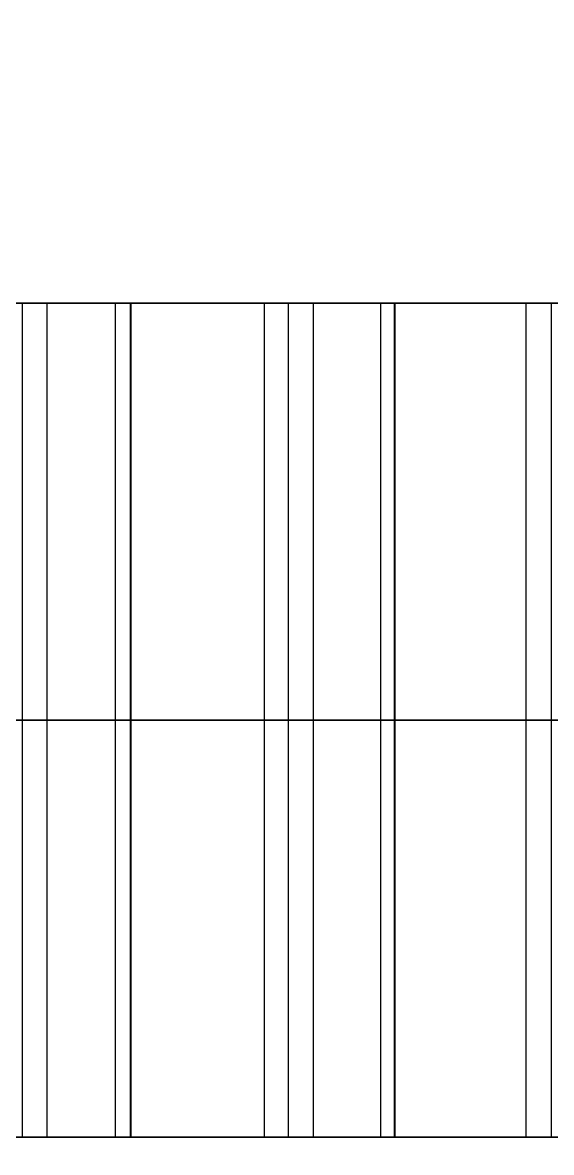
# Model space of a CAD drawing. Extents: x -60 to 60, y 140 to 264.
# Drawn here: x 14.34 to 18.15, y 194.39 to 202.52 of the extents above; entities that cross this region are included whole.
import ezdxf

# ---------------------------------------------------------------- set-up
doc = ezdxf.new("R2010")
doc.units = 0
doc.layers.add('Cut051011', color=7, linetype='CONTINUOUS')

msp = doc.modelspace()

# ---------------------------------------------------------------- linework, layer by layer
at = {"layer": 'Cut051011'}
for p, q in [((14.3404, 197.5, 544.926), (14.3404, 200.5, 544.926)), ((14.3404, 197.5, 544.926), (14.3404, 200.5, 544.926)), ((14.3404, 197.5, 655.074), (14.3404, 200.5, 655.074)), ((14.3404, 197.5, 655.074), (14.3404, 200.5, 655.074)), ((14.5179, 197.5, 544.837), (14.5179, 200.5, 544.837)), ((14.5179, 197.5, 544.837), (14.5179, 200.5, 544.837)), ((14.5179, 197.5, 655.163), (14.5179, 200.5, 655.163)), ((14.5179, 197.5, 655.163), (14.5179, 200.5, 655.163)), ((15.0088, 197.5, 544.968), (15.0088, 200.5, 544.968)), ((15.0088, 197.5, 544.968), (15.0088, 200.5, 544.968)), ((15.0088, 197.5, 655.032), (15.0088, 200.5, 655.032)), ((15.0088, 197.5, 655.032), (15.0088, 200.5, 655.032)), ((15.1177, 197.5, 545.134), (15.1177, 200.5, 545.134)), ((15.1177, 197.5, 545.134), (15.1177, 200.5, 545.134)), ((15.1177, 197.5, 654.866), (15.1177, 200.5, 654.866)), ((15.1177, 197.5, 654.866), (15.1177, 200.5, 654.866)), ((15.1225, 197.5, 545.452), (15.1225, 200.5, 545.452)), ((15.1225, 197.5, 545.452), (15.1225, 200.5, 545.452)), ((15.1225, 197.5, 654.548), (15.1225, 200.5, 654.548)), ((15.1225, 197.5, 654.548), (15.1225, 200.5, 654.548)), ((16.0816, 197.5, 545.727), (16.0816, 200.5, 545.727)), ((16.0816, 197.5, 545.727), (16.0816, 200.5, 545.727)), ((16.0816, 197.5, 654.273), (16.0816, 200.5, 654.273)), ((16.0816, 197.5, 654.273), (16.0816, 200.5, 654.273)), ((16.2537, 197.5, 545.46), (16.2537, 200.5, 545.46)), ((16.2537, 197.5, 545.46), (16.2537, 200.5, 545.46)), ((16.2537, 197.5, 654.54), (16.2537, 200.5, 654.54)), ((16.2537, 197.5, 654.54), (16.2537, 200.5, 654.54)), ((16.4343, 197.5, 545.377), (16.4343, 200.5, 545.377)), ((16.4343, 197.5, 545.377), (16.4343, 200.5, 545.377)), ((16.4343, 197.5, 654.623), (16.4343, 200.5, 654.623)), ((16.4343, 197.5, 654.623), (16.4343, 200.5, 654.623)), ((16.9202, 197.5, 545.525), (16.9202, 200.5, 545.525)), ((16.9202, 197.5, 545.525), (16.9202, 200.5, 545.525)), ((16.9202, 197.5, 654.475), (16.9202, 200.5, 654.475)), ((16.9202, 197.5, 654.475), (16.9202, 200.5, 654.475)), ((17.017, 197.5, 546.013), (17.017, 200.5, 546.013)), ((17.017, 197.5, 546.013), (17.017, 200.5, 546.013)), ((17.017, 197.5, 653.987), (17.017, 200.5, 653.987)), ((17.017, 197.5, 653.987), (17.017, 200.5, 653.987)), ((17.0233, 197.5, 545.695), (17.0233, 200.5, 545.695)), ((17.0233, 197.5, 545.695), (17.0233, 200.5, 545.695)), ((17.0233, 197.5, 654.305), (17.0233, 200.5, 654.305)), ((17.0233, 197.5, 654.305), (17.0233, 200.5, 654.305)), ((17.9659, 197.5, 546.321), (17.9659, 200.5, 546.321)), ((17.9659, 197.5, 546.321), (17.9659, 200.5, 546.321)), ((17.9659, 197.5, 653.679), (17.9659, 200.5, 653.679)), ((17.9659, 197.5, 653.679), (17.9659, 200.5, 653.679)), ((18.1473, 197.5, 546.061), (18.1473, 200.5, 546.061)), ((18.1473, 197.5, 546.061), (18.1473, 200.5, 546.061)), ((18.1473, 197.5, 653.939), (18.1473, 200.5, 653.939)), ((18.1473, 197.5, 653.939), (18.1473, 200.5, 653.939)), ((14.3404, 194.5, 544.926), (14.3404, 197.5, 544.926)), ((14.3404, 194.5, 544.926), (14.3404, 197.5, 544.926)), ((14.3404, 194.5, 655.074), (14.3404, 197.5, 655.074)), ((14.3404, 194.5, 655.074), (14.3404, 197.5, 655.074)), ((14.5179, 194.5, 544.837), (14.5179, 197.5, 544.837)), ((14.5179, 194.5, 544.837), (14.5179, 197.5, 544.837)), ((14.5179, 194.5, 655.163), (14.5179, 197.5, 655.163)), ((14.5179, 194.5, 655.163), (14.5179, 197.5, 655.163)), ((15.0088, 194.5, 544.968), (15.0088, 197.5, 544.968)), ((15.0088, 194.5, 544.968), (15.0088, 197.5, 544.968)), ((15.0088, 194.5, 655.032), (15.0088, 197.5, 655.032)), ((15.0088, 194.5, 655.032), (15.0088, 197.5, 655.032)), ((15.1177, 194.5, 545.134), (15.1177, 197.5, 545.134)), ((15.1177, 194.5, 545.134), (15.1177, 197.5, 545.134)), ((15.1177, 194.5, 654.866), (15.1177, 197.5, 654.866)), ((15.1177, 194.5, 654.866), (15.1177, 197.5, 654.866)), ((15.1225, 194.5, 545.452), (15.1225, 197.5, 545.452)), ((15.1225, 194.5, 545.452), (15.1225, 197.5, 545.452)), ((15.1225, 194.5, 654.548), (15.1225, 197.5, 654.548)), ((15.1225, 194.5, 654.548), (15.1225, 197.5, 654.548)), ((16.0816, 194.5, 545.727), (16.0816, 197.5, 545.727)), ((16.0816, 194.5, 545.727), (16.0816, 197.5, 545.727)), ((16.0816, 194.5, 654.273), (16.0816, 197.5, 654.273)), ((16.0816, 194.5, 654.273), (16.0816, 197.5, 654.273)), ((16.2537, 194.5, 545.46), (16.2537, 197.5, 545.46)), ((16.2537, 194.5, 545.46), (16.2537, 197.5, 545.46)), ((16.2537, 194.5, 654.54), (16.2537, 197.5, 654.54)), ((16.2537, 194.5, 654.54), (16.2537, 197.5, 654.54)), ((16.4343, 194.5, 545.377), (16.4343, 197.5, 545.377)), ((16.4343, 194.5, 545.377), (16.4343, 197.5, 545.377)), ((16.4343, 194.5, 654.623), (16.4343, 197.5, 654.623)), ((16.4343, 194.5, 654.623), (16.4343, 197.5, 654.623)), ((16.9202, 194.5, 545.525), (16.9202, 197.5, 545.525)), ((16.9202, 194.5, 545.525), (16.9202, 197.5, 545.525)), ((16.9202, 194.5, 654.475), (16.9202, 197.5, 654.475)), ((16.9202, 194.5, 654.475), (16.9202, 197.5, 654.475)), ((17.017, 194.5, 546.013), (17.017, 197.5, 546.013)), ((17.017, 194.5, 546.013), (17.017, 197.5, 546.013)), ((17.017, 194.5, 653.987), (17.017, 197.5, 653.987)), ((17.017, 194.5, 653.987), (17.017, 197.5, 653.987)), ((17.0233, 194.5, 545.695), (17.0233, 197.5, 545.695)), ((17.0233, 194.5, 545.695), (17.0233, 197.5, 545.695)), ((17.0233, 194.5, 654.305), (17.0233, 197.5, 654.305)), ((17.0233, 194.5, 654.305), (17.0233, 197.5, 654.305)), ((17.9659, 194.5, 546.321), (17.9659, 197.5, 546.321)), ((17.9659, 194.5, 546.321), (17.9659, 197.5, 546.321)), ((17.9659, 194.5, 653.679), (17.9659, 197.5, 653.679)), ((17.9659, 194.5, 653.679), (17.9659, 197.5, 653.679)), ((18.1473, 194.5, 546.061), (18.1473, 197.5, 546.061)), ((18.1473, 194.5, 546.061), (18.1473, 197.5, 546.061)), ((18.1473, 194.5, 653.939), (18.1473, 197.5, 653.939)), ((18.1473, 194.5, 653.939), (18.1473, 197.5, 653.939))]:
    msp.add_line(p, q, dxfattribs=at)
for centre in [(0, 203.5), (0, 203.5), (0, 200.5), (0, 200.5)]:
    msp.add_circle(centre, 60, dxfattribs=at)
for points, degree in [([(14.3404, 200.5, 544.926), (14.2808, 200.5, 545.075), (14.1777, 200.5, 545.198)], 2), ([(14.1777, 200.5, 654.802), (14.2808, 200.5, 654.925), (14.3404, 200.5, 655.074)], 2), ([(14.3404, 200.5, 544.926), (14.2808, 200.5, 545.075), (14.1777, 200.5, 545.198)], 2), ([(14.1777, 200.5, 654.802), (14.2808, 200.5, 654.925), (14.3404, 200.5, 655.074)], 2), ([(15.0088, 200.5, 544.968), (14.5179, 200.5, 544.837)], 1), ([(14.5179, 200.5, 655.163), (15.0088, 200.5, 655.032)], 1), ([(15.0088, 200.5, 544.968), (14.5179, 200.5, 544.837)], 1), ([(14.5179, 200.5, 655.163), (15.0088, 200.5, 655.032)], 1), ([(15.1225, 200.5, 545.452), (15.0948, 200.5, 545.293), (15.1177, 200.5, 545.134)], 2), ([(15.1177, 200.5, 654.866), (15.0948, 200.5, 654.707), (15.1225, 200.5, 654.548)], 2), ([(15.1225, 200.5, 545.452), (15.0948, 200.5, 545.293), (15.1177, 200.5, 545.134)], 2), ([(15.1177, 200.5, 654.866), (15.0948, 200.5, 654.707), (15.1225, 200.5, 654.548)], 2), ([(16.2537, 200.5, 545.46), (16.1889, 200.5, 545.607), (16.0816, 200.5, 545.727)], 2), ([(16.0816, 200.5, 654.273), (16.1889, 200.5, 654.393), (16.2537, 200.5, 654.54)], 2), ([(16.2537, 200.5, 545.46), (16.1889, 200.5, 545.607), (16.0816, 200.5, 545.727)], 2), ([(16.0816, 200.5, 654.273), (16.1889, 200.5, 654.393), (16.2537, 200.5, 654.54)], 2), ([(16.9202, 200.5, 545.525), (16.4343, 200.5, 545.377)], 1), ([(16.4343, 200.5, 654.623), (16.9202, 200.5, 654.475)], 1), ([(16.9202, 200.5, 545.525), (16.4343, 200.5, 545.377)], 1), ([(16.4343, 200.5, 654.623), (16.9202, 200.5, 654.475)], 1), ([(17.017, 200.5, 546.013), (16.9949, 200.5, 545.854), (17.0233, 200.5, 545.695)], 2), ([(17.0233, 200.5, 654.305), (16.9949, 200.5, 654.146), (17.017, 200.5, 653.987)], 2), ([(17.017, 200.5, 546.013), (16.9949, 200.5, 545.854), (17.0233, 200.5, 545.695)], 2), ([(17.0233, 200.5, 654.305), (16.9949, 200.5, 654.146), (17.017, 200.5, 653.987)], 2), ([(18.1473, 200.5, 546.061), (18.0773, 200.5, 546.205), (17.9659, 200.5, 546.321)], 2), ([(17.9659, 200.5, 653.679), (18.0773, 200.5, 653.795), (18.1473, 200.5, 653.939)], 2), ([(18.1473, 200.5, 546.061), (18.0773, 200.5, 546.205), (17.9659, 200.5, 546.321)], 2), ([(17.9659, 200.5, 653.679), (18.0773, 200.5, 653.795), (18.1473, 200.5, 653.939)], 2), ([(14.3404, 197.5, 544.926), (14.2808, 197.5, 545.075), (14.1777, 197.5, 545.198)], 2), ([(14.1777, 197.5, 654.802), (14.2808, 197.5, 654.925), (14.3404, 197.5, 655.074)], 2), ([(14.3404, 197.5, 544.926), (14.2808, 197.5, 545.075), (14.1777, 197.5, 545.198)], 2), ([(14.1777, 197.5, 654.802), (14.2808, 197.5, 654.925), (14.3404, 197.5, 655.074)], 2), ([(14.3404, 197.5, 544.926), (14.2808, 197.5, 545.075), (14.1777, 197.5, 545.198)], 2), ([(14.1777, 197.5, 654.802), (14.2808, 197.5, 654.925), (14.3404, 197.5, 655.074)], 2), ([(14.3404, 197.5, 544.926), (14.2808, 197.5, 545.075), (14.1777, 197.5, 545.198)], 2), ([(14.1777, 197.5, 654.802), (14.2808, 197.5, 654.925), (14.3404, 197.5, 655.074)], 2), ([(15.0088, 197.5, 544.968), (14.5179, 197.5, 544.837)], 1), ([(14.5179, 197.5, 655.163), (15.0088, 197.5, 655.032)], 1), ([(15.0088, 197.5, 544.968), (14.5179, 197.5, 544.837)], 1), ([(14.5179, 197.5, 655.163), (15.0088, 197.5, 655.032)], 1), ([(15.0088, 197.5, 544.968), (14.5179, 197.5, 544.837)], 1), ([(14.5179, 197.5, 655.163), (15.0088, 197.5, 655.032)], 1), ([(15.0088, 197.5, 544.968), (14.5179, 197.5, 544.837)], 1), ([(14.5179, 197.5, 655.163), (15.0088, 197.5, 655.032)], 1), ([(15.1225, 197.5, 545.452), (15.0948, 197.5, 545.293), (15.1177, 197.5, 545.134)], 2), ([(15.1177, 197.5, 654.866), (15.0948, 197.5, 654.707), (15.1225, 197.5, 654.548)], 2), ([(15.1225, 197.5, 545.452), (15.0948, 197.5, 545.293), (15.1177, 197.5, 545.134)], 2), ([(15.1177, 197.5, 654.866), (15.0948, 197.5, 654.707), (15.1225, 197.5, 654.548)], 2), ([(15.1225, 197.5, 545.452), (15.0948, 197.5, 545.293), (15.1177, 197.5, 545.134)], 2), ([(15.1177, 197.5, 654.866), (15.0948, 197.5, 654.707), (15.1225, 197.5, 654.548)], 2), ([(15.1225, 197.5, 545.452), (15.0948, 197.5, 545.293), (15.1177, 197.5, 545.134)], 2), ([(15.1177, 197.5, 654.866), (15.0948, 197.5, 654.707), (15.1225, 197.5, 654.548)], 2), ([(16.2537, 197.5, 545.46), (16.1889, 197.5, 545.607), (16.0816, 197.5, 545.727)], 2), ([(16.0816, 197.5, 654.273), (16.1889, 197.5, 654.393), (16.2537, 197.5, 654.54)], 2), ([(16.2537, 197.5, 545.46), (16.1889, 197.5, 545.607), (16.0816, 197.5, 545.727)], 2), ([(16.0816, 197.5, 654.273), (16.1889, 197.5, 654.393), (16.2537, 197.5, 654.54)], 2), ([(16.2537, 197.5, 545.46), (16.1889, 197.5, 545.607), (16.0816, 197.5, 545.727)], 2), ([(16.0816, 197.5, 654.273), (16.1889, 197.5, 654.393), (16.2537, 197.5, 654.54)], 2), ([(16.2537, 197.5, 545.46), (16.1889, 197.5, 545.607), (16.0816, 197.5, 545.727)], 2), ([(16.0816, 197.5, 654.273), (16.1889, 197.5, 654.393), (16.2537, 197.5, 654.54)], 2), ([(16.9202, 197.5, 545.525), (16.4343, 197.5, 545.377)], 1), ([(16.4343, 197.5, 654.623), (16.9202, 197.5, 654.475)], 1), ([(16.9202, 197.5, 545.525), (16.4343, 197.5, 545.377)], 1), ([(16.4343, 197.5, 654.623), (16.9202, 197.5, 654.475)], 1), ([(16.9202, 197.5, 545.525), (16.4343, 197.5, 545.377)], 1), ([(16.4343, 197.5, 654.623), (16.9202, 197.5, 654.475)], 1), ([(16.9202, 197.5, 545.525), (16.4343, 197.5, 545.377)], 1), ([(16.4343, 197.5, 654.623), (16.9202, 197.5, 654.475)], 1), ([(17.017, 197.5, 546.013), (16.9949, 197.5, 545.854), (17.0233, 197.5, 545.695)], 2), ([(17.0233, 197.5, 654.305), (16.9949, 197.5, 654.146), (17.017, 197.5, 653.987)], 2), ([(17.017, 197.5, 546.013), (16.9949, 197.5, 545.854), (17.0233, 197.5, 545.695)], 2), ([(17.0233, 197.5, 654.305), (16.9949, 197.5, 654.146), (17.017, 197.5, 653.987)], 2), ([(17.017, 197.5, 546.013), (16.9949, 197.5, 545.854), (17.0233, 197.5, 545.695)], 2), ([(17.0233, 197.5, 654.305), (16.9949, 197.5, 654.146), (17.017, 197.5, 653.987)], 2), ([(17.017, 197.5, 546.013), (16.9949, 197.5, 545.854), (17.0233, 197.5, 545.695)], 2), ([(17.0233, 197.5, 654.305), (16.9949, 197.5, 654.146), (17.017, 197.5, 653.987)], 2), ([(18.1473, 197.5, 546.061), (18.0773, 197.5, 546.205), (17.9659, 197.5, 546.321)], 2), ([(17.9659, 197.5, 653.679), (18.0773, 197.5, 653.795), (18.1473, 197.5, 653.939)], 2), ([(18.1473, 197.5, 546.061), (18.0773, 197.5, 546.205), (17.9659, 197.5, 546.321)], 2), ([(17.9659, 197.5, 653.679), (18.0773, 197.5, 653.795), (18.1473, 197.5, 653.939)], 2), ([(18.1473, 197.5, 546.061), (18.0773, 197.5, 546.205), (17.9659, 197.5, 546.321)], 2), ([(17.9659, 197.5, 653.679), (18.0773, 197.5, 653.795), (18.1473, 197.5, 653.939)], 2), ([(18.1473, 197.5, 546.061), (18.0773, 197.5, 546.205), (17.9659, 197.5, 546.321)], 2), ([(17.9659, 197.5, 653.679), (18.0773, 197.5, 653.795), (18.1473, 197.5, 653.939)], 2), ([(14.3404, 194.5, 544.926), (14.2808, 194.5, 545.075), (14.1777, 194.5, 545.198)], 2), ([(14.1777, 194.5, 654.802), (14.2808, 194.5, 654.925), (14.3404, 194.5, 655.074)], 2), ([(14.3404, 194.5, 544.926), (14.2808, 194.5, 545.075), (14.1777, 194.5, 545.198)], 2), ([(14.1777, 194.5, 654.802), (14.2808, 194.5, 654.925), (14.3404, 194.5, 655.074)], 2), ([(15.0088, 194.5, 544.968), (14.5179, 194.5, 544.837)], 1), ([(14.5179, 194.5, 655.163), (15.0088, 194.5, 655.032)], 1), ([(15.0088, 194.5, 544.968), (14.5179, 194.5, 544.837)], 1), ([(14.5179, 194.5, 655.163), (15.0088, 194.5, 655.032)], 1), ([(15.1225, 194.5, 545.452), (15.0948, 194.5, 545.293), (15.1177, 194.5, 545.134)], 2), ([(15.1177, 194.5, 654.866), (15.0948, 194.5, 654.707), (15.1225, 194.5, 654.548)], 2), ([(15.1225, 194.5, 545.452), (15.0948, 194.5, 545.293), (15.1177, 194.5, 545.134)], 2), ([(15.1177, 194.5, 654.866), (15.0948, 194.5, 654.707), (15.1225, 194.5, 654.548)], 2), ([(16.2537, 194.5, 545.46), (16.1889, 194.5, 545.607), (16.0816, 194.5, 545.727)], 2), ([(16.0816, 194.5, 654.273), (16.1889, 194.5, 654.393), (16.2537, 194.5, 654.54)], 2), ([(16.2537, 194.5, 545.46), (16.1889, 194.5, 545.607), (16.0816, 194.5, 545.727)], 2), ([(16.0816, 194.5, 654.273), (16.1889, 194.5, 654.393), (16.2537, 194.5, 654.54)], 2), ([(16.9202, 194.5, 545.525), (16.4343, 194.5, 545.377)], 1), ([(16.4343, 194.5, 654.623), (16.9202, 194.5, 654.475)], 1), ([(16.9202, 194.5, 545.525), (16.4343, 194.5, 545.377)], 1), ([(16.4343, 194.5, 654.623), (16.9202, 194.5, 654.475)], 1), ([(17.017, 194.5, 546.013), (16.9949, 194.5, 545.854), (17.0233, 194.5, 545.695)], 2), ([(17.0233, 194.5, 654.305), (16.9949, 194.5, 654.146), (17.017, 194.5, 653.987)], 2), ([(17.017, 194.5, 546.013), (16.9949, 194.5, 545.854), (17.0233, 194.5, 545.695)], 2), ([(17.0233, 194.5, 654.305), (16.9949, 194.5, 654.146), (17.017, 194.5, 653.987)], 2), ([(18.1473, 194.5, 546.061), (18.0773, 194.5, 546.205), (17.9659, 194.5, 546.321)], 2), ([(17.9659, 194.5, 653.679), (18.0773, 194.5, 653.795), (18.1473, 194.5, 653.939)], 2), ([(18.1473, 194.5, 546.061), (18.0773, 194.5, 546.205), (17.9659, 194.5, 546.321)], 2), ([(17.9659, 194.5, 653.679), (18.0773, 194.5, 653.795), (18.1473, 194.5, 653.939)], 2)]:
    msp.add_open_spline(points, degree=degree, dxfattribs=at)
for points, degree, knots in [([(14.5179, 200.5, 544.837), (14.4667, 200.5, 544.823), (14.4122, 200.5, 544.848), (14.3596, 200.5, 544.877), (14.3404, 200.5, 544.926)], 2, [0, 0, 0, 0.724386, 0.724386, 1.44877, 1.44877, 1.44877]), ([(14.3404, 200.5, 655.074), (14.3596, 200.5, 655.123), (14.4122, 200.5, 655.152), (14.4667, 200.5, 655.177), (14.5179, 200.5, 655.163)], 2, [0, 0, 0, 0.724386, 0.724386, 1.44877, 1.44877, 1.44877]), ([(14.5179, 200.5, 544.837), (14.4667, 200.5, 544.823), (14.4122, 200.5, 544.848), (14.3596, 200.5, 544.877), (14.3404, 200.5, 544.926)], 2, [0, 0, 0, 0.724386, 0.724386, 1.44877, 1.44877, 1.44877]), ([(14.3404, 200.5, 655.074), (14.3596, 200.5, 655.123), (14.4122, 200.5, 655.152), (14.4667, 200.5, 655.177), (14.5179, 200.5, 655.163)], 2, [0, 0, 0, 0.724386, 0.724386, 1.44877, 1.44877, 1.44877]), ([(15.1177, 200.5, 545.134), (15.1259, 200.5, 545.082), (15.0947, 200.5, 545.031), (15.0602, 200.5, 544.982), (15.0088, 200.5, 544.968)], 2, [0, 0, 0, 0.724386, 0.724386, 1.44877, 1.44877, 1.44877]), ([(15.0088, 200.5, 655.032), (15.0602, 200.5, 655.018), (15.0947, 200.5, 654.969), (15.1259, 200.5, 654.918), (15.1177, 200.5, 654.866)], 2, [0, 0, 0, 0.724386, 0.724386, 1.44877, 1.44877, 1.44877]), ([(15.1177, 200.5, 545.134), (15.1259, 200.5, 545.082), (15.0947, 200.5, 545.031), (15.0602, 200.5, 544.982), (15.0088, 200.5, 544.968)], 2, [0, 0, 0, 0.724386, 0.724386, 1.44877, 1.44877, 1.44877]), ([(15.0088, 200.5, 655.032), (15.0602, 200.5, 655.018), (15.0947, 200.5, 654.969), (15.1259, 200.5, 654.918), (15.1177, 200.5, 654.866)], 2, [0, 0, 0, 0.724386, 0.724386, 1.44877, 1.44877, 1.44877]), ([(16.0816, 200.5, 545.727), (16.0264, 200.5, 545.788), (15.9473, 200.5, 545.847), (15.8471, 200.5, 545.881), (15.7477, 200.5, 545.915), (15.6275, 200.5, 545.921), (15.5161, 200.5, 545.889), (15.4044, 200.5, 545.857), (15.3057, 200.5, 545.789), (15.2396, 200.5, 545.707), (15.1725, 200.5, 545.625), (15.1367, 200.5, 545.533), (15.1225, 200.5, 545.452)], 3, [0, 0, 0, 0, 0.558599, 0.558599, 0.558599, 1.1172, 1.1172, 1.1172, 1.6758, 1.6758, 1.6758, 2.2344, 2.2344, 2.2344, 2.2344]), ([(15.1225, 200.5, 654.548), (15.1367, 200.5, 654.467), (15.1725, 200.5, 654.375), (15.2396, 200.5, 654.293), (15.3057, 200.5, 654.211), (15.4044, 200.5, 654.143), (15.5161, 200.5, 654.111), (15.6275, 200.5, 654.079), (15.7477, 200.5, 654.085), (15.8471, 200.5, 654.119), (15.9473, 200.5, 654.153), (16.0264, 200.5, 654.212), (16.0816, 200.5, 654.273)], 3, [0, 0, 0, 0, 0.558599, 0.558599, 0.558599, 1.1172, 1.1172, 1.1172, 1.6758, 1.6758, 1.6758, 2.2344, 2.2344, 2.2344, 2.2344]), ([(16.0816, 200.5, 545.727), (16.0264, 200.5, 545.788), (15.9473, 200.5, 545.847), (15.8471, 200.5, 545.881), (15.7477, 200.5, 545.915), (15.6275, 200.5, 545.921), (15.5161, 200.5, 545.889), (15.4044, 200.5, 545.857), (15.3057, 200.5, 545.789), (15.2396, 200.5, 545.707), (15.1725, 200.5, 545.625), (15.1367, 200.5, 545.533), (15.1225, 200.5, 545.452)], 3, [0, 0, 0, 0, 0.558599, 0.558599, 0.558599, 1.1172, 1.1172, 1.1172, 1.6758, 1.6758, 1.6758, 2.2344, 2.2344, 2.2344, 2.2344]), ([(15.1225, 200.5, 654.548), (15.1367, 200.5, 654.467), (15.1725, 200.5, 654.375), (15.2396, 200.5, 654.293), (15.3057, 200.5, 654.211), (15.4044, 200.5, 654.143), (15.5161, 200.5, 654.111), (15.6275, 200.5, 654.079), (15.7477, 200.5, 654.085), (15.8471, 200.5, 654.119), (15.9473, 200.5, 654.153), (16.0264, 200.5, 654.212), (16.0816, 200.5, 654.273)], 3, [0, 0, 0, 0, 0.558599, 0.558599, 0.558599, 1.1172, 1.1172, 1.1172, 1.6758, 1.6758, 1.6758, 2.2344, 2.2344, 2.2344, 2.2344]), ([(16.4343, 200.5, 545.377), (16.3835, 200.5, 545.361), (16.3282, 200.5, 545.384), (16.2746, 200.5, 545.411), (16.2537, 200.5, 545.46)], 2, [0, 0, 0, 0.724386, 0.724386, 1.44877, 1.44877, 1.44877]), ([(16.2537, 200.5, 654.54), (16.2746, 200.5, 654.589), (16.3282, 200.5, 654.616), (16.3835, 200.5, 654.639), (16.4343, 200.5, 654.623)], 2, [0, 0, 0, 0.724386, 0.724386, 1.44877, 1.44877, 1.44877]), ([(16.4343, 200.5, 545.377), (16.3835, 200.5, 545.361), (16.3282, 200.5, 545.384), (16.2746, 200.5, 545.411), (16.2537, 200.5, 545.46)], 2, [0, 0, 0, 0.724386, 0.724386, 1.44877, 1.44877, 1.44877]), ([(16.2537, 200.5, 654.54), (16.2746, 200.5, 654.589), (16.3282, 200.5, 654.616), (16.3835, 200.5, 654.639), (16.4343, 200.5, 654.623)], 2, [0, 0, 0, 0.724386, 0.724386, 1.44877, 1.44877, 1.44877]), ([(17.0233, 200.5, 545.695), (17.0333, 200.5, 545.643), (17.004, 200.5, 545.591), (16.9711, 200.5, 545.541), (16.9202, 200.5, 545.525)], 2, [0, 0, 0, 0.724386, 0.724386, 1.44877, 1.44877, 1.44877]), ([(16.9202, 200.5, 654.475), (16.9711, 200.5, 654.459), (17.004, 200.5, 654.409), (17.0333, 200.5, 654.357), (17.0233, 200.5, 654.305)], 2, [0, 0, 0, 0.724386, 0.724386, 1.44877, 1.44877, 1.44877]), ([(17.0233, 200.5, 545.695), (17.0333, 200.5, 545.643), (17.004, 200.5, 545.591), (16.9711, 200.5, 545.541), (16.9202, 200.5, 545.525)], 2, [0, 0, 0, 0.724386, 0.724386, 1.44877, 1.44877, 1.44877]), ([(16.9202, 200.5, 654.475), (16.9711, 200.5, 654.459), (17.004, 200.5, 654.409), (17.0333, 200.5, 654.357), (17.0233, 200.5, 654.305)], 2, [0, 0, 0, 0.724386, 0.724386, 1.44877, 1.44877, 1.44877]), ([(17.9659, 200.5, 546.321), (17.9086, 200.5, 546.381), (17.8275, 200.5, 546.437), (17.7262, 200.5, 546.467), (17.6256, 200.5, 546.498), (17.5053, 200.5, 546.5), (17.3951, 200.5, 546.463), (17.2846, 200.5, 546.428), (17.1883, 200.5, 546.356), (17.1251, 200.5, 546.272), (17.0609, 200.5, 546.188), (17.0283, 200.5, 546.095), (17.017, 200.5, 546.013)], 3, [0, 0, 0, 0, 0.558599, 0.558599, 0.558599, 1.1172, 1.1172, 1.1172, 1.6758, 1.6758, 1.6758, 2.2344, 2.2344, 2.2344, 2.2344]), ([(17.017, 200.5, 653.987), (17.0283, 200.5, 653.905), (17.0609, 200.5, 653.812), (17.1251, 200.5, 653.728), (17.1883, 200.5, 653.644), (17.2846, 200.5, 653.572), (17.3951, 200.5, 653.537), (17.5053, 200.5, 653.5), (17.6256, 200.5, 653.502), (17.7262, 200.5, 653.533), (17.8275, 200.5, 653.563), (17.9086, 200.5, 653.619), (17.9659, 200.5, 653.679)], 3, [0, 0, 0, 0, 0.558599, 0.558599, 0.558599, 1.1172, 1.1172, 1.1172, 1.6758, 1.6758, 1.6758, 2.2344, 2.2344, 2.2344, 2.2344]), ([(17.9659, 200.5, 546.321), (17.9086, 200.5, 546.381), (17.8275, 200.5, 546.437), (17.7262, 200.5, 546.467), (17.6256, 200.5, 546.498), (17.5053, 200.5, 546.5), (17.3951, 200.5, 546.463), (17.2846, 200.5, 546.428), (17.1883, 200.5, 546.356), (17.1251, 200.5, 546.272), (17.0609, 200.5, 546.188), (17.0283, 200.5, 546.095), (17.017, 200.5, 546.013)], 3, [0, 0, 0, 0, 0.558599, 0.558599, 0.558599, 1.1172, 1.1172, 1.1172, 1.6758, 1.6758, 1.6758, 2.2344, 2.2344, 2.2344, 2.2344]), ([(17.017, 200.5, 653.987), (17.0283, 200.5, 653.905), (17.0609, 200.5, 653.812), (17.1251, 200.5, 653.728), (17.1883, 200.5, 653.644), (17.2846, 200.5, 653.572), (17.3951, 200.5, 653.537), (17.5053, 200.5, 653.5), (17.6256, 200.5, 653.502), (17.7262, 200.5, 653.533), (17.8275, 200.5, 653.563), (17.9086, 200.5, 653.619), (17.9659, 200.5, 653.679)], 3, [0, 0, 0, 0, 0.558599, 0.558599, 0.558599, 1.1172, 1.1172, 1.1172, 1.6758, 1.6758, 1.6758, 2.2344, 2.2344, 2.2344, 2.2344]), ([(18.3306, 200.5, 545.984), (18.2804, 200.5, 545.966), (18.2243, 200.5, 545.987), (18.1698, 200.5, 546.013), (18.1473, 200.5, 546.061)], 2, [0, 0, 0, 0.724386, 0.724386, 1.44877, 1.44877, 1.44877]), ([(18.1473, 200.5, 653.939), (18.1698, 200.5, 653.987), (18.2243, 200.5, 654.013), (18.2804, 200.5, 654.034), (18.3306, 200.5, 654.016)], 2, [0, 0, 0, 0.724386, 0.724386, 1.44877, 1.44877, 1.44877]), ([(18.3306, 200.5, 545.984), (18.2804, 200.5, 545.966), (18.2243, 200.5, 545.987), (18.1698, 200.5, 546.013), (18.1473, 200.5, 546.061)], 2, [0, 0, 0, 0.724386, 0.724386, 1.44877, 1.44877, 1.44877]), ([(18.1473, 200.5, 653.939), (18.1698, 200.5, 653.987), (18.2243, 200.5, 654.013), (18.2804, 200.5, 654.034), (18.3306, 200.5, 654.016)], 2, [0, 0, 0, 0.724386, 0.724386, 1.44877, 1.44877, 1.44877]), ([(14.5179, 197.5, 544.837), (14.4667, 197.5, 544.823), (14.4122, 197.5, 544.848), (14.3596, 197.5, 544.877), (14.3404, 197.5, 544.926)], 2, [0, 0, 0, 0.724386, 0.724386, 1.44877, 1.44877, 1.44877]), ([(14.3404, 197.5, 655.074), (14.3596, 197.5, 655.123), (14.4122, 197.5, 655.152), (14.4667, 197.5, 655.177), (14.5179, 197.5, 655.163)], 2, [0, 0, 0, 0.724386, 0.724386, 1.44877, 1.44877, 1.44877]), ([(14.5179, 197.5, 544.837), (14.4667, 197.5, 544.823), (14.4122, 197.5, 544.848), (14.3596, 197.5, 544.877), (14.3404, 197.5, 544.926)], 2, [0, 0, 0, 0.724386, 0.724386, 1.44877, 1.44877, 1.44877]), ([(14.3404, 197.5, 655.074), (14.3596, 197.5, 655.123), (14.4122, 197.5, 655.152), (14.4667, 197.5, 655.177), (14.5179, 197.5, 655.163)], 2, [0, 0, 0, 0.724386, 0.724386, 1.44877, 1.44877, 1.44877]), ([(14.5179, 197.5, 544.837), (14.4667, 197.5, 544.823), (14.4122, 197.5, 544.848), (14.3596, 197.5, 544.877), (14.3404, 197.5, 544.926)], 2, [0, 0, 0, 0.724386, 0.724386, 1.44877, 1.44877, 1.44877]), ([(14.3404, 197.5, 655.074), (14.3596, 197.5, 655.123), (14.4122, 197.5, 655.152), (14.4667, 197.5, 655.177), (14.5179, 197.5, 655.163)], 2, [0, 0, 0, 0.724386, 0.724386, 1.44877, 1.44877, 1.44877]), ([(14.5179, 197.5, 544.837), (14.4667, 197.5, 544.823), (14.4122, 197.5, 544.848), (14.3596, 197.5, 544.877), (14.3404, 197.5, 544.926)], 2, [0, 0, 0, 0.724386, 0.724386, 1.44877, 1.44877, 1.44877]), ([(14.3404, 197.5, 655.074), (14.3596, 197.5, 655.123), (14.4122, 197.5, 655.152), (14.4667, 197.5, 655.177), (14.5179, 197.5, 655.163)], 2, [0, 0, 0, 0.724386, 0.724386, 1.44877, 1.44877, 1.44877]), ([(15.1177, 197.5, 545.134), (15.1259, 197.5, 545.082), (15.0947, 197.5, 545.031), (15.0602, 197.5, 544.982), (15.0088, 197.5, 544.968)], 2, [0, 0, 0, 0.724386, 0.724386, 1.44877, 1.44877, 1.44877]), ([(15.0088, 197.5, 655.032), (15.0602, 197.5, 655.018), (15.0947, 197.5, 654.969), (15.1259, 197.5, 654.918), (15.1177, 197.5, 654.866)], 2, [0, 0, 0, 0.724386, 0.724386, 1.44877, 1.44877, 1.44877]), ([(15.1177, 197.5, 545.134), (15.1259, 197.5, 545.082), (15.0947, 197.5, 545.031), (15.0602, 197.5, 544.982), (15.0088, 197.5, 544.968)], 2, [0, 0, 0, 0.724386, 0.724386, 1.44877, 1.44877, 1.44877]), ([(15.0088, 197.5, 655.032), (15.0602, 197.5, 655.018), (15.0947, 197.5, 654.969), (15.1259, 197.5, 654.918), (15.1177, 197.5, 654.866)], 2, [0, 0, 0, 0.724386, 0.724386, 1.44877, 1.44877, 1.44877]), ([(15.1177, 197.5, 545.134), (15.1259, 197.5, 545.082), (15.0947, 197.5, 545.031), (15.0602, 197.5, 544.982), (15.0088, 197.5, 544.968)], 2, [0, 0, 0, 0.724386, 0.724386, 1.44877, 1.44877, 1.44877]), ([(15.0088, 197.5, 655.032), (15.0602, 197.5, 655.018), (15.0947, 197.5, 654.969), (15.1259, 197.5, 654.918), (15.1177, 197.5, 654.866)], 2, [0, 0, 0, 0.724386, 0.724386, 1.44877, 1.44877, 1.44877]), ([(15.1177, 197.5, 545.134), (15.1259, 197.5, 545.082), (15.0947, 197.5, 545.031), (15.0602, 197.5, 544.982), (15.0088, 197.5, 544.968)], 2, [0, 0, 0, 0.724386, 0.724386, 1.44877, 1.44877, 1.44877]), ([(15.0088, 197.5, 655.032), (15.0602, 197.5, 655.018), (15.0947, 197.5, 654.969), (15.1259, 197.5, 654.918), (15.1177, 197.5, 654.866)], 2, [0, 0, 0, 0.724386, 0.724386, 1.44877, 1.44877, 1.44877]), ([(16.0816, 197.5, 545.727), (16.0264, 197.5, 545.788), (15.9473, 197.5, 545.847), (15.8471, 197.5, 545.881), (15.7477, 197.5, 545.915), (15.6275, 197.5, 545.921), (15.5161, 197.5, 545.889), (15.4044, 197.5, 545.857), (15.3057, 197.5, 545.789), (15.2396, 197.5, 545.707), (15.1725, 197.5, 545.625), (15.1367, 197.5, 545.533), (15.1225, 197.5, 545.452)], 3, [0, 0, 0, 0, 0.558599, 0.558599, 0.558599, 1.1172, 1.1172, 1.1172, 1.6758, 1.6758, 1.6758, 2.2344, 2.2344, 2.2344, 2.2344]), ([(15.1225, 197.5, 654.548), (15.1367, 197.5, 654.467), (15.1725, 197.5, 654.375), (15.2396, 197.5, 654.293), (15.3057, 197.5, 654.211), (15.4044, 197.5, 654.143), (15.5161, 197.5, 654.111), (15.6275, 197.5, 654.079), (15.7477, 197.5, 654.085), (15.8471, 197.5, 654.119), (15.9473, 197.5, 654.153), (16.0264, 197.5, 654.212), (16.0816, 197.5, 654.273)], 3, [0, 0, 0, 0, 0.558599, 0.558599, 0.558599, 1.1172, 1.1172, 1.1172, 1.6758, 1.6758, 1.6758, 2.2344, 2.2344, 2.2344, 2.2344]), ([(16.0816, 197.5, 545.727), (16.0264, 197.5, 545.788), (15.9473, 197.5, 545.847), (15.8471, 197.5, 545.881), (15.7477, 197.5, 545.915), (15.6275, 197.5, 545.921), (15.5161, 197.5, 545.889), (15.4044, 197.5, 545.857), (15.3057, 197.5, 545.789), (15.2396, 197.5, 545.707), (15.1725, 197.5, 545.625), (15.1367, 197.5, 545.533), (15.1225, 197.5, 545.452)], 3, [0, 0, 0, 0, 0.558599, 0.558599, 0.558599, 1.1172, 1.1172, 1.1172, 1.6758, 1.6758, 1.6758, 2.2344, 2.2344, 2.2344, 2.2344]), ([(15.1225, 197.5, 654.548), (15.1367, 197.5, 654.467), (15.1725, 197.5, 654.375), (15.2396, 197.5, 654.293), (15.3057, 197.5, 654.211), (15.4044, 197.5, 654.143), (15.5161, 197.5, 654.111), (15.6275, 197.5, 654.079), (15.7477, 197.5, 654.085), (15.8471, 197.5, 654.119), (15.9473, 197.5, 654.153), (16.0264, 197.5, 654.212), (16.0816, 197.5, 654.273)], 3, [0, 0, 0, 0, 0.558599, 0.558599, 0.558599, 1.1172, 1.1172, 1.1172, 1.6758, 1.6758, 1.6758, 2.2344, 2.2344, 2.2344, 2.2344]), ([(16.0816, 197.5, 545.727), (16.0264, 197.5, 545.788), (15.9473, 197.5, 545.847), (15.8471, 197.5, 545.881), (15.7477, 197.5, 545.915), (15.6275, 197.5, 545.921), (15.5161, 197.5, 545.889), (15.4044, 197.5, 545.857), (15.3057, 197.5, 545.789), (15.2396, 197.5, 545.707), (15.1725, 197.5, 545.625), (15.1367, 197.5, 545.533), (15.1225, 197.5, 545.452)], 3, [0, 0, 0, 0, 0.558599, 0.558599, 0.558599, 1.1172, 1.1172, 1.1172, 1.6758, 1.6758, 1.6758, 2.2344, 2.2344, 2.2344, 2.2344]), ([(15.1225, 197.5, 654.548), (15.1367, 197.5, 654.467), (15.1725, 197.5, 654.375), (15.2396, 197.5, 654.293), (15.3057, 197.5, 654.211), (15.4044, 197.5, 654.143), (15.5161, 197.5, 654.111), (15.6275, 197.5, 654.079), (15.7477, 197.5, 654.085), (15.8471, 197.5, 654.119), (15.9473, 197.5, 654.153), (16.0264, 197.5, 654.212), (16.0816, 197.5, 654.273)], 3, [0, 0, 0, 0, 0.558599, 0.558599, 0.558599, 1.1172, 1.1172, 1.1172, 1.6758, 1.6758, 1.6758, 2.2344, 2.2344, 2.2344, 2.2344]), ([(16.0816, 197.5, 545.727), (16.0264, 197.5, 545.788), (15.9473, 197.5, 545.847), (15.8471, 197.5, 545.881), (15.7477, 197.5, 545.915), (15.6275, 197.5, 545.921), (15.5161, 197.5, 545.889), (15.4044, 197.5, 545.857), (15.3057, 197.5, 545.789), (15.2396, 197.5, 545.707), (15.1725, 197.5, 545.625), (15.1367, 197.5, 545.533), (15.1225, 197.5, 545.452)], 3, [0, 0, 0, 0, 0.558599, 0.558599, 0.558599, 1.1172, 1.1172, 1.1172, 1.6758, 1.6758, 1.6758, 2.2344, 2.2344, 2.2344, 2.2344]), ([(15.1225, 197.5, 654.548), (15.1367, 197.5, 654.467), (15.1725, 197.5, 654.375), (15.2396, 197.5, 654.293), (15.3057, 197.5, 654.211), (15.4044, 197.5, 654.143), (15.5161, 197.5, 654.111), (15.6275, 197.5, 654.079), (15.7477, 197.5, 654.085), (15.8471, 197.5, 654.119), (15.9473, 197.5, 654.153), (16.0264, 197.5, 654.212), (16.0816, 197.5, 654.273)], 3, [0, 0, 0, 0, 0.558599, 0.558599, 0.558599, 1.1172, 1.1172, 1.1172, 1.6758, 1.6758, 1.6758, 2.2344, 2.2344, 2.2344, 2.2344]), ([(16.4343, 197.5, 545.377), (16.3835, 197.5, 545.361), (16.3282, 197.5, 545.384), (16.2746, 197.5, 545.411), (16.2537, 197.5, 545.46)], 2, [0, 0, 0, 0.724386, 0.724386, 1.44877, 1.44877, 1.44877]), ([(16.2537, 197.5, 654.54), (16.2746, 197.5, 654.589), (16.3282, 197.5, 654.616), (16.3835, 197.5, 654.639), (16.4343, 197.5, 654.623)], 2, [0, 0, 0, 0.724386, 0.724386, 1.44877, 1.44877, 1.44877]), ([(16.4343, 197.5, 545.377), (16.3835, 197.5, 545.361), (16.3282, 197.5, 545.384), (16.2746, 197.5, 545.411), (16.2537, 197.5, 545.46)], 2, [0, 0, 0, 0.724386, 0.724386, 1.44877, 1.44877, 1.44877]), ([(16.2537, 197.5, 654.54), (16.2746, 197.5, 654.589), (16.3282, 197.5, 654.616), (16.3835, 197.5, 654.639), (16.4343, 197.5, 654.623)], 2, [0, 0, 0, 0.724386, 0.724386, 1.44877, 1.44877, 1.44877]), ([(16.4343, 197.5, 545.377), (16.3835, 197.5, 545.361), (16.3282, 197.5, 545.384), (16.2746, 197.5, 545.411), (16.2537, 197.5, 545.46)], 2, [0, 0, 0, 0.724386, 0.724386, 1.44877, 1.44877, 1.44877]), ([(16.2537, 197.5, 654.54), (16.2746, 197.5, 654.589), (16.3282, 197.5, 654.616), (16.3835, 197.5, 654.639), (16.4343, 197.5, 654.623)], 2, [0, 0, 0, 0.724386, 0.724386, 1.44877, 1.44877, 1.44877]), ([(16.4343, 197.5, 545.377), (16.3835, 197.5, 545.361), (16.3282, 197.5, 545.384), (16.2746, 197.5, 545.411), (16.2537, 197.5, 545.46)], 2, [0, 0, 0, 0.724386, 0.724386, 1.44877, 1.44877, 1.44877]), ([(16.2537, 197.5, 654.54), (16.2746, 197.5, 654.589), (16.3282, 197.5, 654.616), (16.3835, 197.5, 654.639), (16.4343, 197.5, 654.623)], 2, [0, 0, 0, 0.724386, 0.724386, 1.44877, 1.44877, 1.44877]), ([(17.0233, 197.5, 545.695), (17.0333, 197.5, 545.643), (17.004, 197.5, 545.591), (16.9711, 197.5, 545.541), (16.9202, 197.5, 545.525)], 2, [0, 0, 0, 0.724386, 0.724386, 1.44877, 1.44877, 1.44877]), ([(16.9202, 197.5, 654.475), (16.9711, 197.5, 654.459), (17.004, 197.5, 654.409), (17.0333, 197.5, 654.357), (17.0233, 197.5, 654.305)], 2, [0, 0, 0, 0.724386, 0.724386, 1.44877, 1.44877, 1.44877]), ([(17.0233, 197.5, 545.695), (17.0333, 197.5, 545.643), (17.004, 197.5, 545.591), (16.9711, 197.5, 545.541), (16.9202, 197.5, 545.525)], 2, [0, 0, 0, 0.724386, 0.724386, 1.44877, 1.44877, 1.44877]), ([(16.9202, 197.5, 654.475), (16.9711, 197.5, 654.459), (17.004, 197.5, 654.409), (17.0333, 197.5, 654.357), (17.0233, 197.5, 654.305)], 2, [0, 0, 0, 0.724386, 0.724386, 1.44877, 1.44877, 1.44877]), ([(17.0233, 197.5, 545.695), (17.0333, 197.5, 545.643), (17.004, 197.5, 545.591), (16.9711, 197.5, 545.541), (16.9202, 197.5, 545.525)], 2, [0, 0, 0, 0.724386, 0.724386, 1.44877, 1.44877, 1.44877]), ([(16.9202, 197.5, 654.475), (16.9711, 197.5, 654.459), (17.004, 197.5, 654.409), (17.0333, 197.5, 654.357), (17.0233, 197.5, 654.305)], 2, [0, 0, 0, 0.724386, 0.724386, 1.44877, 1.44877, 1.44877]), ([(17.0233, 197.5, 545.695), (17.0333, 197.5, 545.643), (17.004, 197.5, 545.591), (16.9711, 197.5, 545.541), (16.9202, 197.5, 545.525)], 2, [0, 0, 0, 0.724386, 0.724386, 1.44877, 1.44877, 1.44877]), ([(16.9202, 197.5, 654.475), (16.9711, 197.5, 654.459), (17.004, 197.5, 654.409), (17.0333, 197.5, 654.357), (17.0233, 197.5, 654.305)], 2, [0, 0, 0, 0.724386, 0.724386, 1.44877, 1.44877, 1.44877]), ([(17.9659, 197.5, 546.321), (17.9086, 197.5, 546.381), (17.8275, 197.5, 546.437), (17.7262, 197.5, 546.467), (17.6256, 197.5, 546.498), (17.5053, 197.5, 546.5), (17.3951, 197.5, 546.463), (17.2846, 197.5, 546.428), (17.1883, 197.5, 546.356), (17.1251, 197.5, 546.272), (17.0609, 197.5, 546.188), (17.0283, 197.5, 546.095), (17.017, 197.5, 546.013)], 3, [0, 0, 0, 0, 0.558599, 0.558599, 0.558599, 1.1172, 1.1172, 1.1172, 1.6758, 1.6758, 1.6758, 2.2344, 2.2344, 2.2344, 2.2344]), ([(17.017, 197.5, 653.987), (17.0283, 197.5, 653.905), (17.0609, 197.5, 653.812), (17.1251, 197.5, 653.728), (17.1883, 197.5, 653.644), (17.2846, 197.5, 653.572), (17.3951, 197.5, 653.537), (17.5053, 197.5, 653.5), (17.6256, 197.5, 653.502), (17.7262, 197.5, 653.533), (17.8275, 197.5, 653.563), (17.9086, 197.5, 653.619), (17.9659, 197.5, 653.679)], 3, [0, 0, 0, 0, 0.558599, 0.558599, 0.558599, 1.1172, 1.1172, 1.1172, 1.6758, 1.6758, 1.6758, 2.2344, 2.2344, 2.2344, 2.2344]), ([(17.9659, 197.5, 546.321), (17.9086, 197.5, 546.381), (17.8275, 197.5, 546.437), (17.7262, 197.5, 546.467), (17.6256, 197.5, 546.498), (17.5053, 197.5, 546.5), (17.3951, 197.5, 546.463), (17.2846, 197.5, 546.428), (17.1883, 197.5, 546.356), (17.1251, 197.5, 546.272), (17.0609, 197.5, 546.188), (17.0283, 197.5, 546.095), (17.017, 197.5, 546.013)], 3, [0, 0, 0, 0, 0.558599, 0.558599, 0.558599, 1.1172, 1.1172, 1.1172, 1.6758, 1.6758, 1.6758, 2.2344, 2.2344, 2.2344, 2.2344]), ([(17.017, 197.5, 653.987), (17.0283, 197.5, 653.905), (17.0609, 197.5, 653.812), (17.1251, 197.5, 653.728), (17.1883, 197.5, 653.644), (17.2846, 197.5, 653.572), (17.3951, 197.5, 653.537), (17.5053, 197.5, 653.5), (17.6256, 197.5, 653.502), (17.7262, 197.5, 653.533), (17.8275, 197.5, 653.563), (17.9086, 197.5, 653.619), (17.9659, 197.5, 653.679)], 3, [0, 0, 0, 0, 0.558599, 0.558599, 0.558599, 1.1172, 1.1172, 1.1172, 1.6758, 1.6758, 1.6758, 2.2344, 2.2344, 2.2344, 2.2344]), ([(17.9659, 197.5, 546.321), (17.9086, 197.5, 546.381), (17.8275, 197.5, 546.437), (17.7262, 197.5, 546.467), (17.6256, 197.5, 546.498), (17.5053, 197.5, 546.5), (17.3951, 197.5, 546.463), (17.2846, 197.5, 546.428), (17.1883, 197.5, 546.356), (17.1251, 197.5, 546.272), (17.0609, 197.5, 546.188), (17.0283, 197.5, 546.095), (17.017, 197.5, 546.013)], 3, [0, 0, 0, 0, 0.558599, 0.558599, 0.558599, 1.1172, 1.1172, 1.1172, 1.6758, 1.6758, 1.6758, 2.2344, 2.2344, 2.2344, 2.2344]), ([(17.017, 197.5, 653.987), (17.0283, 197.5, 653.905), (17.0609, 197.5, 653.812), (17.1251, 197.5, 653.728), (17.1883, 197.5, 653.644), (17.2846, 197.5, 653.572), (17.3951, 197.5, 653.537), (17.5053, 197.5, 653.5), (17.6256, 197.5, 653.502), (17.7262, 197.5, 653.533), (17.8275, 197.5, 653.563), (17.9086, 197.5, 653.619), (17.9659, 197.5, 653.679)], 3, [0, 0, 0, 0, 0.558599, 0.558599, 0.558599, 1.1172, 1.1172, 1.1172, 1.6758, 1.6758, 1.6758, 2.2344, 2.2344, 2.2344, 2.2344]), ([(17.9659, 197.5, 546.321), (17.9086, 197.5, 546.381), (17.8275, 197.5, 546.437), (17.7262, 197.5, 546.467), (17.6256, 197.5, 546.498), (17.5053, 197.5, 546.5), (17.3951, 197.5, 546.463), (17.2846, 197.5, 546.428), (17.1883, 197.5, 546.356), (17.1251, 197.5, 546.272), (17.0609, 197.5, 546.188), (17.0283, 197.5, 546.095), (17.017, 197.5, 546.013)], 3, [0, 0, 0, 0, 0.558599, 0.558599, 0.558599, 1.1172, 1.1172, 1.1172, 1.6758, 1.6758, 1.6758, 2.2344, 2.2344, 2.2344, 2.2344]), ([(17.017, 197.5, 653.987), (17.0283, 197.5, 653.905), (17.0609, 197.5, 653.812), (17.1251, 197.5, 653.728), (17.1883, 197.5, 653.644), (17.2846, 197.5, 653.572), (17.3951, 197.5, 653.537), (17.5053, 197.5, 653.5), (17.6256, 197.5, 653.502), (17.7262, 197.5, 653.533), (17.8275, 197.5, 653.563), (17.9086, 197.5, 653.619), (17.9659, 197.5, 653.679)], 3, [0, 0, 0, 0, 0.558599, 0.558599, 0.558599, 1.1172, 1.1172, 1.1172, 1.6758, 1.6758, 1.6758, 2.2344, 2.2344, 2.2344, 2.2344]), ([(18.3306, 197.5, 545.984), (18.2804, 197.5, 545.966), (18.2243, 197.5, 545.987), (18.1698, 197.5, 546.013), (18.1473, 197.5, 546.061)], 2, [0, 0, 0, 0.724386, 0.724386, 1.44877, 1.44877, 1.44877]), ([(18.1473, 197.5, 653.939), (18.1698, 197.5, 653.987), (18.2243, 197.5, 654.013), (18.2804, 197.5, 654.034), (18.3306, 197.5, 654.016)], 2, [0, 0, 0, 0.724386, 0.724386, 1.44877, 1.44877, 1.44877]), ([(18.3306, 197.5, 545.984), (18.2804, 197.5, 545.966), (18.2243, 197.5, 545.987), (18.1698, 197.5, 546.013), (18.1473, 197.5, 546.061)], 2, [0, 0, 0, 0.724386, 0.724386, 1.44877, 1.44877, 1.44877]), ([(18.1473, 197.5, 653.939), (18.1698, 197.5, 653.987), (18.2243, 197.5, 654.013), (18.2804, 197.5, 654.034), (18.3306, 197.5, 654.016)], 2, [0, 0, 0, 0.724386, 0.724386, 1.44877, 1.44877, 1.44877]), ([(18.3306, 197.5, 545.984), (18.2804, 197.5, 545.966), (18.2243, 197.5, 545.987), (18.1698, 197.5, 546.013), (18.1473, 197.5, 546.061)], 2, [0, 0, 0, 0.724386, 0.724386, 1.44877, 1.44877, 1.44877]), ([(18.1473, 197.5, 653.939), (18.1698, 197.5, 653.987), (18.2243, 197.5, 654.013), (18.2804, 197.5, 654.034), (18.3306, 197.5, 654.016)], 2, [0, 0, 0, 0.724386, 0.724386, 1.44877, 1.44877, 1.44877]), ([(18.3306, 197.5, 545.984), (18.2804, 197.5, 545.966), (18.2243, 197.5, 545.987), (18.1698, 197.5, 546.013), (18.1473, 197.5, 546.061)], 2, [0, 0, 0, 0.724386, 0.724386, 1.44877, 1.44877, 1.44877]), ([(18.1473, 197.5, 653.939), (18.1698, 197.5, 653.987), (18.2243, 197.5, 654.013), (18.2804, 197.5, 654.034), (18.3306, 197.5, 654.016)], 2, [0, 0, 0, 0.724386, 0.724386, 1.44877, 1.44877, 1.44877]), ([(14.5179, 194.5, 544.837), (14.4667, 194.5, 544.823), (14.4122, 194.5, 544.848), (14.3596, 194.5, 544.877), (14.3404, 194.5, 544.926)], 2, [0, 0, 0, 0.724386, 0.724386, 1.44877, 1.44877, 1.44877]), ([(14.3404, 194.5, 655.074), (14.3596, 194.5, 655.123), (14.4122, 194.5, 655.152), (14.4667, 194.5, 655.177), (14.5179, 194.5, 655.163)], 2, [0, 0, 0, 0.724386, 0.724386, 1.44877, 1.44877, 1.44877]), ([(14.5179, 194.5, 544.837), (14.4667, 194.5, 544.823), (14.4122, 194.5, 544.848), (14.3596, 194.5, 544.877), (14.3404, 194.5, 544.926)], 2, [0, 0, 0, 0.724386, 0.724386, 1.44877, 1.44877, 1.44877]), ([(14.3404, 194.5, 655.074), (14.3596, 194.5, 655.123), (14.4122, 194.5, 655.152), (14.4667, 194.5, 655.177), (14.5179, 194.5, 655.163)], 2, [0, 0, 0, 0.724386, 0.724386, 1.44877, 1.44877, 1.44877]), ([(15.1177, 194.5, 545.134), (15.1259, 194.5, 545.082), (15.0947, 194.5, 545.031), (15.0602, 194.5, 544.982), (15.0088, 194.5, 544.968)], 2, [0, 0, 0, 0.724386, 0.724386, 1.44877, 1.44877, 1.44877]), ([(15.0088, 194.5, 655.032), (15.0602, 194.5, 655.018), (15.0947, 194.5, 654.969), (15.1259, 194.5, 654.918), (15.1177, 194.5, 654.866)], 2, [0, 0, 0, 0.724386, 0.724386, 1.44877, 1.44877, 1.44877]), ([(15.1177, 194.5, 545.134), (15.1259, 194.5, 545.082), (15.0947, 194.5, 545.031), (15.0602, 194.5, 544.982), (15.0088, 194.5, 544.968)], 2, [0, 0, 0, 0.724386, 0.724386, 1.44877, 1.44877, 1.44877]), ([(15.0088, 194.5, 655.032), (15.0602, 194.5, 655.018), (15.0947, 194.5, 654.969), (15.1259, 194.5, 654.918), (15.1177, 194.5, 654.866)], 2, [0, 0, 0, 0.724386, 0.724386, 1.44877, 1.44877, 1.44877]), ([(16.0816, 194.5, 545.727), (16.0264, 194.5, 545.788), (15.9473, 194.5, 545.847), (15.8471, 194.5, 545.881), (15.7477, 194.5, 545.915), (15.6275, 194.5, 545.921), (15.5161, 194.5, 545.889), (15.4044, 194.5, 545.857), (15.3057, 194.5, 545.789), (15.2396, 194.5, 545.707), (15.1725, 194.5, 545.625), (15.1367, 194.5, 545.533), (15.1225, 194.5, 545.452)], 3, [0, 0, 0, 0, 0.558599, 0.558599, 0.558599, 1.1172, 1.1172, 1.1172, 1.6758, 1.6758, 1.6758, 2.2344, 2.2344, 2.2344, 2.2344]), ([(15.1225, 194.5, 654.548), (15.1367, 194.5, 654.467), (15.1725, 194.5, 654.375), (15.2396, 194.5, 654.293), (15.3057, 194.5, 654.211), (15.4044, 194.5, 654.143), (15.5161, 194.5, 654.111), (15.6275, 194.5, 654.079), (15.7477, 194.5, 654.085), (15.8471, 194.5, 654.119), (15.9473, 194.5, 654.153), (16.0264, 194.5, 654.212), (16.0816, 194.5, 654.273)], 3, [0, 0, 0, 0, 0.558599, 0.558599, 0.558599, 1.1172, 1.1172, 1.1172, 1.6758, 1.6758, 1.6758, 2.2344, 2.2344, 2.2344, 2.2344]), ([(16.0816, 194.5, 545.727), (16.0264, 194.5, 545.788), (15.9473, 194.5, 545.847), (15.8471, 194.5, 545.881), (15.7477, 194.5, 545.915), (15.6275, 194.5, 545.921), (15.5161, 194.5, 545.889), (15.4044, 194.5, 545.857), (15.3057, 194.5, 545.789), (15.2396, 194.5, 545.707), (15.1725, 194.5, 545.625), (15.1367, 194.5, 545.533), (15.1225, 194.5, 545.452)], 3, [0, 0, 0, 0, 0.558599, 0.558599, 0.558599, 1.1172, 1.1172, 1.1172, 1.6758, 1.6758, 1.6758, 2.2344, 2.2344, 2.2344, 2.2344]), ([(15.1225, 194.5, 654.548), (15.1367, 194.5, 654.467), (15.1725, 194.5, 654.375), (15.2396, 194.5, 654.293), (15.3057, 194.5, 654.211), (15.4044, 194.5, 654.143), (15.5161, 194.5, 654.111), (15.6275, 194.5, 654.079), (15.7477, 194.5, 654.085), (15.8471, 194.5, 654.119), (15.9473, 194.5, 654.153), (16.0264, 194.5, 654.212), (16.0816, 194.5, 654.273)], 3, [0, 0, 0, 0, 0.558599, 0.558599, 0.558599, 1.1172, 1.1172, 1.1172, 1.6758, 1.6758, 1.6758, 2.2344, 2.2344, 2.2344, 2.2344]), ([(16.4343, 194.5, 545.377), (16.3835, 194.5, 545.361), (16.3282, 194.5, 545.384), (16.2746, 194.5, 545.411), (16.2537, 194.5, 545.46)], 2, [0, 0, 0, 0.724386, 0.724386, 1.44877, 1.44877, 1.44877]), ([(16.2537, 194.5, 654.54), (16.2746, 194.5, 654.589), (16.3282, 194.5, 654.616), (16.3835, 194.5, 654.639), (16.4343, 194.5, 654.623)], 2, [0, 0, 0, 0.724386, 0.724386, 1.44877, 1.44877, 1.44877]), ([(16.4343, 194.5, 545.377), (16.3835, 194.5, 545.361), (16.3282, 194.5, 545.384), (16.2746, 194.5, 545.411), (16.2537, 194.5, 545.46)], 2, [0, 0, 0, 0.724386, 0.724386, 1.44877, 1.44877, 1.44877]), ([(16.2537, 194.5, 654.54), (16.2746, 194.5, 654.589), (16.3282, 194.5, 654.616), (16.3835, 194.5, 654.639), (16.4343, 194.5, 654.623)], 2, [0, 0, 0, 0.724386, 0.724386, 1.44877, 1.44877, 1.44877]), ([(17.0233, 194.5, 545.695), (17.0333, 194.5, 545.643), (17.004, 194.5, 545.591), (16.9711, 194.5, 545.541), (16.9202, 194.5, 545.525)], 2, [0, 0, 0, 0.724386, 0.724386, 1.44877, 1.44877, 1.44877]), ([(16.9202, 194.5, 654.475), (16.9711, 194.5, 654.459), (17.004, 194.5, 654.409), (17.0333, 194.5, 654.357), (17.0233, 194.5, 654.305)], 2, [0, 0, 0, 0.724386, 0.724386, 1.44877, 1.44877, 1.44877]), ([(17.0233, 194.5, 545.695), (17.0333, 194.5, 545.643), (17.004, 194.5, 545.591), (16.9711, 194.5, 545.541), (16.9202, 194.5, 545.525)], 2, [0, 0, 0, 0.724386, 0.724386, 1.44877, 1.44877, 1.44877]), ([(16.9202, 194.5, 654.475), (16.9711, 194.5, 654.459), (17.004, 194.5, 654.409), (17.0333, 194.5, 654.357), (17.0233, 194.5, 654.305)], 2, [0, 0, 0, 0.724386, 0.724386, 1.44877, 1.44877, 1.44877]), ([(17.9659, 194.5, 546.321), (17.9086, 194.5, 546.381), (17.8275, 194.5, 546.437), (17.7262, 194.5, 546.467), (17.6256, 194.5, 546.498), (17.5053, 194.5, 546.5), (17.3951, 194.5, 546.463), (17.2846, 194.5, 546.428), (17.1883, 194.5, 546.356), (17.1251, 194.5, 546.272), (17.0609, 194.5, 546.188), (17.0283, 194.5, 546.095), (17.017, 194.5, 546.013)], 3, [0, 0, 0, 0, 0.558599, 0.558599, 0.558599, 1.1172, 1.1172, 1.1172, 1.6758, 1.6758, 1.6758, 2.2344, 2.2344, 2.2344, 2.2344]), ([(17.017, 194.5, 653.987), (17.0283, 194.5, 653.905), (17.0609, 194.5, 653.812), (17.1251, 194.5, 653.728), (17.1883, 194.5, 653.644), (17.2846, 194.5, 653.572), (17.3951, 194.5, 653.537), (17.5053, 194.5, 653.5), (17.6256, 194.5, 653.502), (17.7262, 194.5, 653.533), (17.8275, 194.5, 653.563), (17.9086, 194.5, 653.619), (17.9659, 194.5, 653.679)], 3, [0, 0, 0, 0, 0.558599, 0.558599, 0.558599, 1.1172, 1.1172, 1.1172, 1.6758, 1.6758, 1.6758, 2.2344, 2.2344, 2.2344, 2.2344]), ([(17.9659, 194.5, 546.321), (17.9086, 194.5, 546.381), (17.8275, 194.5, 546.437), (17.7262, 194.5, 546.467), (17.6256, 194.5, 546.498), (17.5053, 194.5, 546.5), (17.3951, 194.5, 546.463), (17.2846, 194.5, 546.428), (17.1883, 194.5, 546.356), (17.1251, 194.5, 546.272), (17.0609, 194.5, 546.188), (17.0283, 194.5, 546.095), (17.017, 194.5, 546.013)], 3, [0, 0, 0, 0, 0.558599, 0.558599, 0.558599, 1.1172, 1.1172, 1.1172, 1.6758, 1.6758, 1.6758, 2.2344, 2.2344, 2.2344, 2.2344]), ([(17.017, 194.5, 653.987), (17.0283, 194.5, 653.905), (17.0609, 194.5, 653.812), (17.1251, 194.5, 653.728), (17.1883, 194.5, 653.644), (17.2846, 194.5, 653.572), (17.3951, 194.5, 653.537), (17.5053, 194.5, 653.5), (17.6256, 194.5, 653.502), (17.7262, 194.5, 653.533), (17.8275, 194.5, 653.563), (17.9086, 194.5, 653.619), (17.9659, 194.5, 653.679)], 3, [0, 0, 0, 0, 0.558599, 0.558599, 0.558599, 1.1172, 1.1172, 1.1172, 1.6758, 1.6758, 1.6758, 2.2344, 2.2344, 2.2344, 2.2344]), ([(18.3306, 194.5, 545.984), (18.2804, 194.5, 545.966), (18.2243, 194.5, 545.987), (18.1698, 194.5, 546.013), (18.1473, 194.5, 546.061)], 2, [0, 0, 0, 0.724386, 0.724386, 1.44877, 1.44877, 1.44877]), ([(18.1473, 194.5, 653.939), (18.1698, 194.5, 653.987), (18.2243, 194.5, 654.013), (18.2804, 194.5, 654.034), (18.3306, 194.5, 654.016)], 2, [0, 0, 0, 0.724386, 0.724386, 1.44877, 1.44877, 1.44877]), ([(18.3306, 194.5, 545.984), (18.2804, 194.5, 545.966), (18.2243, 194.5, 545.987), (18.1698, 194.5, 546.013), (18.1473, 194.5, 546.061)], 2, [0, 0, 0, 0.724386, 0.724386, 1.44877, 1.44877, 1.44877]), ([(18.1473, 194.5, 653.939), (18.1698, 194.5, 653.987), (18.2243, 194.5, 654.013), (18.2804, 194.5, 654.034), (18.3306, 194.5, 654.016)], 2, [0, 0, 0, 0.724386, 0.724386, 1.44877, 1.44877, 1.44877])]:
    msp.add_open_spline(points, degree=degree, knots=knots, dxfattribs=at)

doc.saveas('drawing.dxf')
